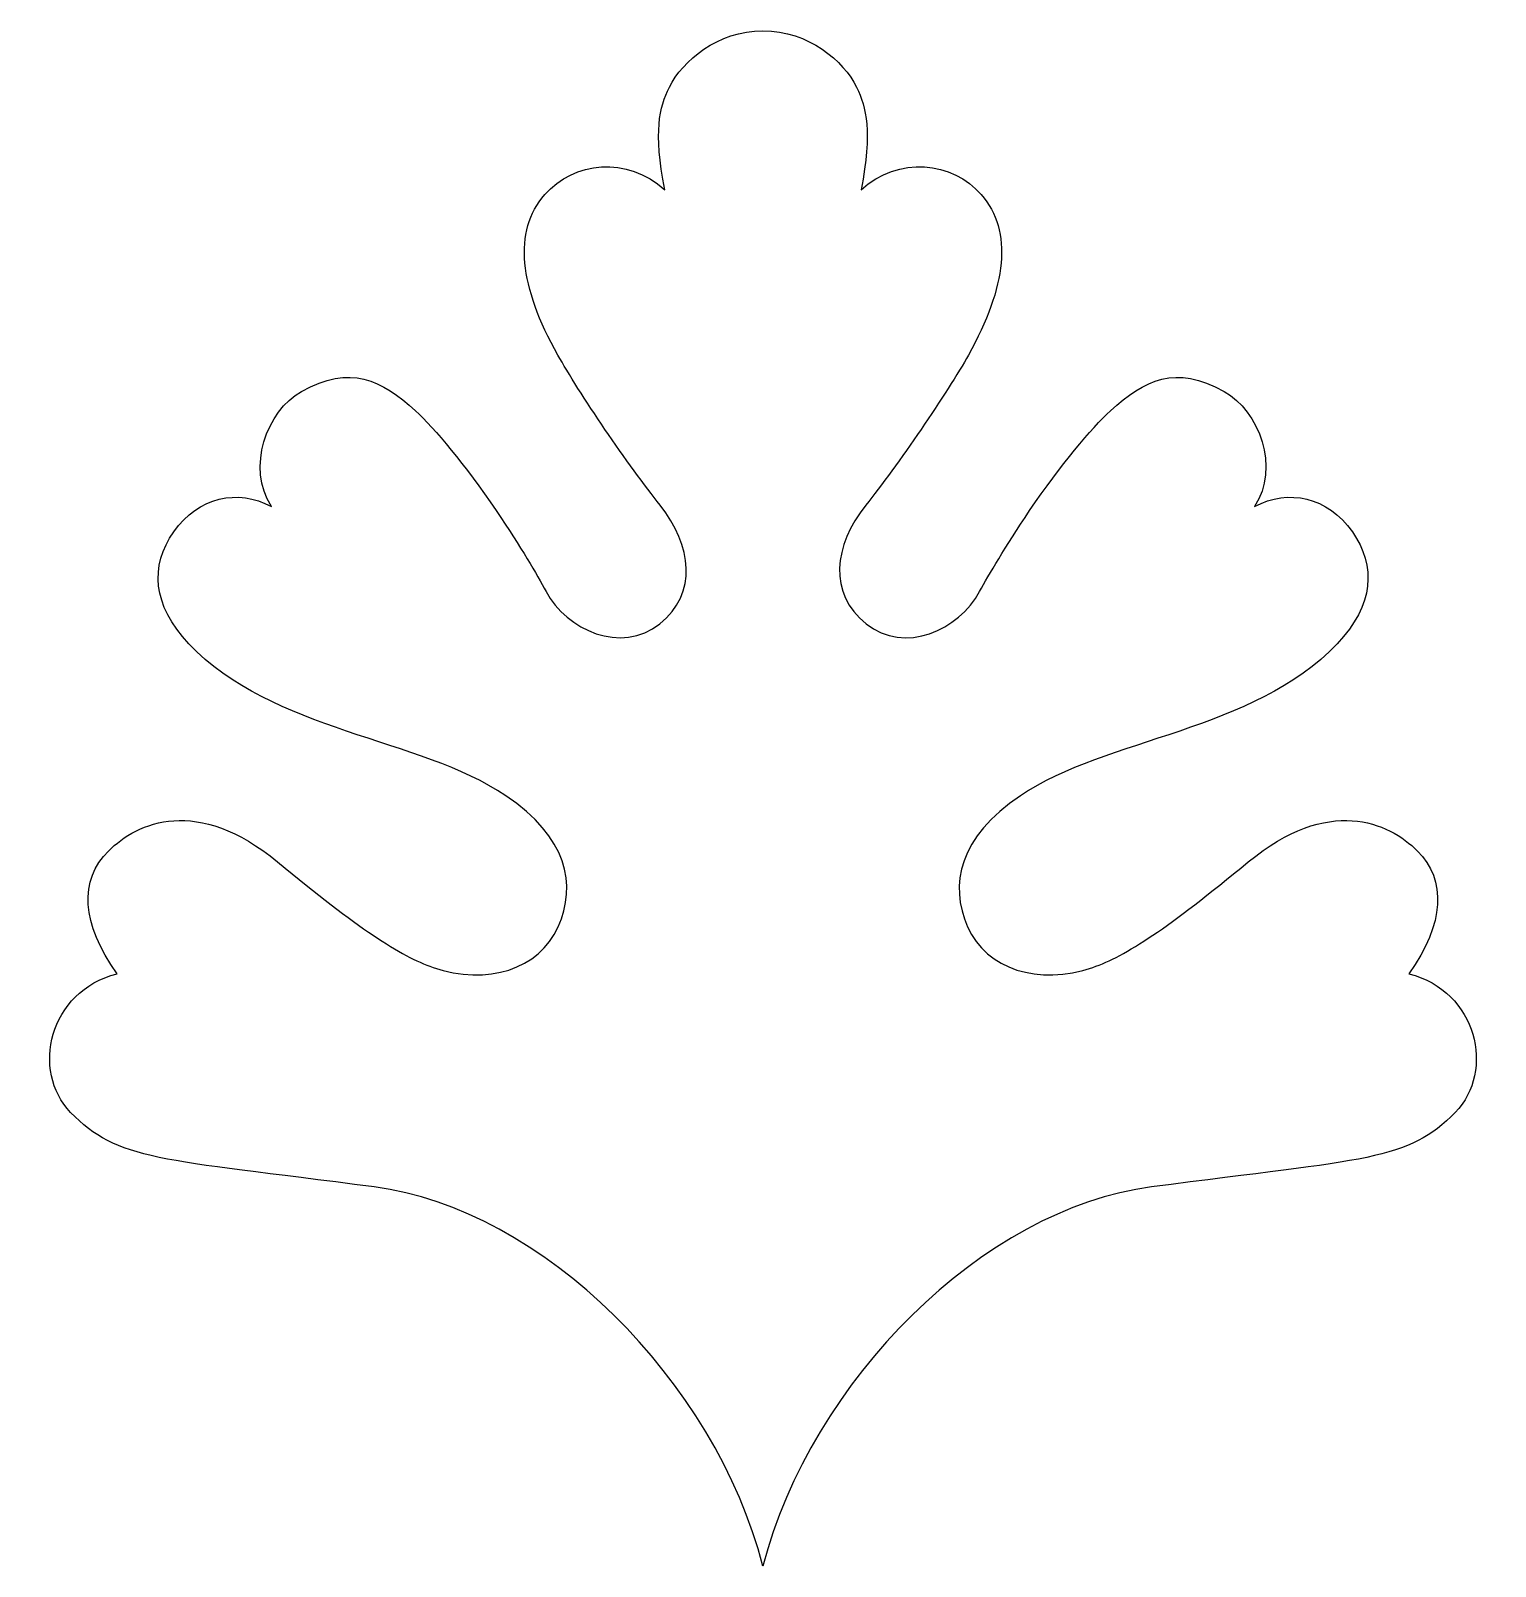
# Model space of a CAD drawing. Header units: centimetres. Extents: x -7.8 to 7.8, y -8.2 to 8.2.
import ezdxf

# ---------------------------------------------------------------- set-up
doc = ezdxf.new("R2010")
doc.units = ezdxf.units.CM
doc.header["$MEASUREMENT"] = 0
doc.layers.add('Camada 1', color=7, linetype='Continuous')

msp = doc.modelspace()

# ---------------------------------------------------------------- linework, layer by layer
at = {"layer": 'Camada 1'}
msp.add_open_spline([(-0.00106, -8.19437), (0.50967, -6.21486), (2.35614, -4.37461), (4.14684, -4.14553), (4.14684, -4.14553), (6.45909, -3.84528), (6.88319, -3.87005), (7.39082, -3.35003), (7.39082, -3.35003), (7.81802, -2.91048), (7.62609, -2.0546), (6.89404, -1.87043), (6.89404, -1.87043), (7.27941, -1.33645), (7.29644, -0.8675), (6.98842, -0.56106), (6.98842, -0.56106), (6.67735, -0.24999), (6.03809, 0.03018), (5.18071, -0.67716), (5.18071, -0.67716), (4.32325, -1.38444), (3.87444, -1.68162), (3.52156, -1.80233), (3.52156, -1.80233), (2.93961, -1.99892), (2.38864, -1.82556), (2.18433, -1.36897), (2.18433, -1.36897), (1.98624, -0.91862), (2.093, -0.41247), (2.74771, 0.03017), (2.74771, 0.03017), (3.667, 0.65078), (5.23643, 0.70806), (6.12943, 1.65217), (6.12943, 1.65217), (6.52411, 2.0654), (6.54573, 2.48174), (6.29194, 2.84544), (6.29194, 2.84544), (6.02572, 3.22308), (5.61096, 3.30666), (5.24879, 3.11783), (5.24879, 3.11783), (5.51967, 3.52952), (5.29832, 4.1378), (4.92375, 4.34362), (4.92375, 4.34362), (4.40064, 4.63617), (4.07722, 4.46901), (3.71034, 4.1378), (3.71034, 4.1378), (3.50603, 3.9505), (3.18107, 3.56204), (2.84674, 3.07449), (2.84674, 3.07449), (2.57739, 2.66899), (2.41491, 2.39351), (2.31278, 2.21086), (2.31278, 2.21086), (2.09296, 1.79763), (1.51257, 1.53453), (1.10244, 1.86418), (1.10244, 1.86418), (0.69699, 2.18919), (0.7511, 2.69685), (1.09778, 3.13021), (1.09778, 3.13021), (1.42282, 3.53727), (1.98001, 4.34827), (2.19355, 4.7321), (2.19355, 4.7321), (2.59908, 5.46261), (2.67025, 6.05076), (2.32973, 6.44541), (2.32973, 6.44541), (2.02639, 6.79828), (1.44443, 6.86176), (1.04822, 6.4965), (1.04822, 6.4965), (1.16895, 7.12949), (1.10391, 7.36785), (0.99869, 7.5923), (0.99869, 7.5923), (0.86254, 7.86936), (0.48802, 8.19437), (-0.00106, 8.19437), (-0.00106, 8.19437), (-0.48628, 8.19437), (-0.86006, 7.86936), (-0.99859, 7.59234), (-0.99859, 7.59234), (-1.1077, 7.36789), (-1.1688, 7.12956), (-1.04965, 6.49654), (-1.04965, 6.49654), (-1.44663, 6.8618), (-2.02313, 6.79832), (-2.32883, 6.44545), (-2.32883, 6.44545), (-2.67088, 6.0508), (-2.60048, 5.46266), (-2.18953, 4.73214), (-2.18953, 4.73214), (-1.97596, 4.34831), (-1.42652, 3.53731), (-1.09765, 3.13025), (-1.09765, 3.13025), (-0.7548, 2.69689), (-0.69752, 2.18923), (-1.10151, 1.86422), (-1.10151, 1.86422), (-1.51397, 1.53458), (-2.09436, 1.79768), (-2.31645, 2.2109), (-2.31645, 2.2109), (-2.41551, 2.39354), (-2.57646, 2.66903), (-2.84966, 3.07453), (-2.84966, 3.07453), (-3.18163, 3.56208), (-3.50667, 3.95054), (-3.71019, 4.13784), (-3.71019, 4.13784), (-4.07465, 4.46905), (-4.40586, 4.63621), (-4.92513, 4.34366), (-4.92513, 4.34366), (-5.30044, 4.13784), (-5.5156, 3.52956), (-5.24864, 3.11787), (-5.24864, 3.11787), (-5.60924, 3.3067), (-6.02477, 3.22312), (-6.29023, 2.84548), (-6.29023, 2.84548), (-6.5464, 2.48178), (-6.52007, 2.06544), (-6.12928, 1.65221), (-6.12928, 1.65221), (-5.23546, 0.7081), (-3.66688, 0.65081), (-2.74597, 0.03021), (-2.74597, 0.03021), (-2.08975, -0.41244), (-1.98603, -0.91856), (-2.18569, -1.36893), (-2.18569, -1.36893), (-2.39074, -1.82552), (-2.94023, -1.99888), (-3.52292, -1.80229), (-3.52292, -1.80229), (-3.87579, -1.68156), (-4.3231, -1.38441), (-5.18207, -0.67712), (-5.18207, -0.67712), (-6.03797, 0.03019), (-6.67948, -0.24995), (-6.98745, -0.56102), (-6.98745, -0.56102), (-7.30008, -0.86746), (-7.28074, -1.33643), (-6.89381, -1.87039), (-6.89381, -1.87039), (-7.6259, -2.05458), (-7.8178, -2.91046), (-7.39143, -3.35001), (-7.39143, -3.35001), (-6.8861, -3.87002), (-6.45893, -3.84528), (-4.14973, -4.14551), (-4.14973, -4.14551), (-2.35667, -4.37461), (-0.50951, -6.21486), (-0.00106, -8.19437)], degree=3, knots=[0, 0, 0, 0, 0.02222222, 0.02222222, 0.02222222, 0.02222222, 0.04444444, 0.04444444, 0.04444444, 0.04444444, 0.06666667, 0.06666667, 0.06666667, 0.06666667, 0.08888889, 0.08888889, 0.08888889, 0.08888889, 0.11111111, 0.11111111, 0.11111111, 0.11111111, 0.13333333, 0.13333333, 0.13333333, 0.13333333, 0.15555556, 0.15555556, 0.15555556, 0.15555556, 0.17777778, 0.17777778, 0.17777778, 0.17777778, 0.2, 0.2, 0.2, 0.2, 0.22222222, 0.22222222, 0.22222222, 0.22222222, 0.24444444, 0.24444444, 0.24444444, 0.24444444, 0.26666667, 0.26666667, 0.26666667, 0.26666667, 0.28888889, 0.28888889, 0.28888889, 0.28888889, 0.31111111, 0.31111111, 0.31111111, 0.31111111, 0.33333333, 0.33333333, 0.33333333, 0.33333333, 0.35555556, 0.35555556, 0.35555556, 0.35555556, 0.37777778, 0.37777778, 0.37777778, 0.37777778, 0.4, 0.4, 0.4, 0.4, 0.42222222, 0.42222222, 0.42222222, 0.42222222, 0.44444444, 0.44444444, 0.44444444, 0.44444444, 0.46666667, 0.46666667, 0.46666667, 0.46666667, 0.48888889, 0.48888889, 0.48888889, 0.48888889, 0.51111111, 0.51111111, 0.51111111, 0.51111111, 0.53333333, 0.53333333, 0.53333333, 0.53333333, 0.55555556, 0.55555556, 0.55555556, 0.55555556, 0.57777778, 0.57777778, 0.57777778, 0.57777778, 0.6, 0.6, 0.6, 0.6, 0.62222222, 0.62222222, 0.62222222, 0.62222222, 0.64444444, 0.64444444, 0.64444444, 0.64444444, 0.66666667, 0.66666667, 0.66666667, 0.66666667, 0.68888889, 0.68888889, 0.68888889, 0.68888889, 0.71111111, 0.71111111, 0.71111111, 0.71111111, 0.73333333, 0.73333333, 0.73333333, 0.73333333, 0.75555556, 0.75555556, 0.75555556, 0.75555556, 0.77777778, 0.77777778, 0.77777778, 0.77777778, 0.8, 0.8, 0.8, 0.8, 0.82222222, 0.82222222, 0.82222222, 0.82222222, 0.84444444, 0.84444444, 0.84444444, 0.84444444, 0.86666667, 0.86666667, 0.86666667, 0.86666667, 0.88888889, 0.88888889, 0.88888889, 0.88888889, 0.91111111, 0.91111111, 0.91111111, 0.91111111, 0.93333333, 0.93333333, 0.93333333, 0.93333333, 0.95555556, 0.95555556, 0.95555556, 0.95555556, 1, 1, 1, 1], dxfattribs=at)

doc.saveas('drawing.dxf')
